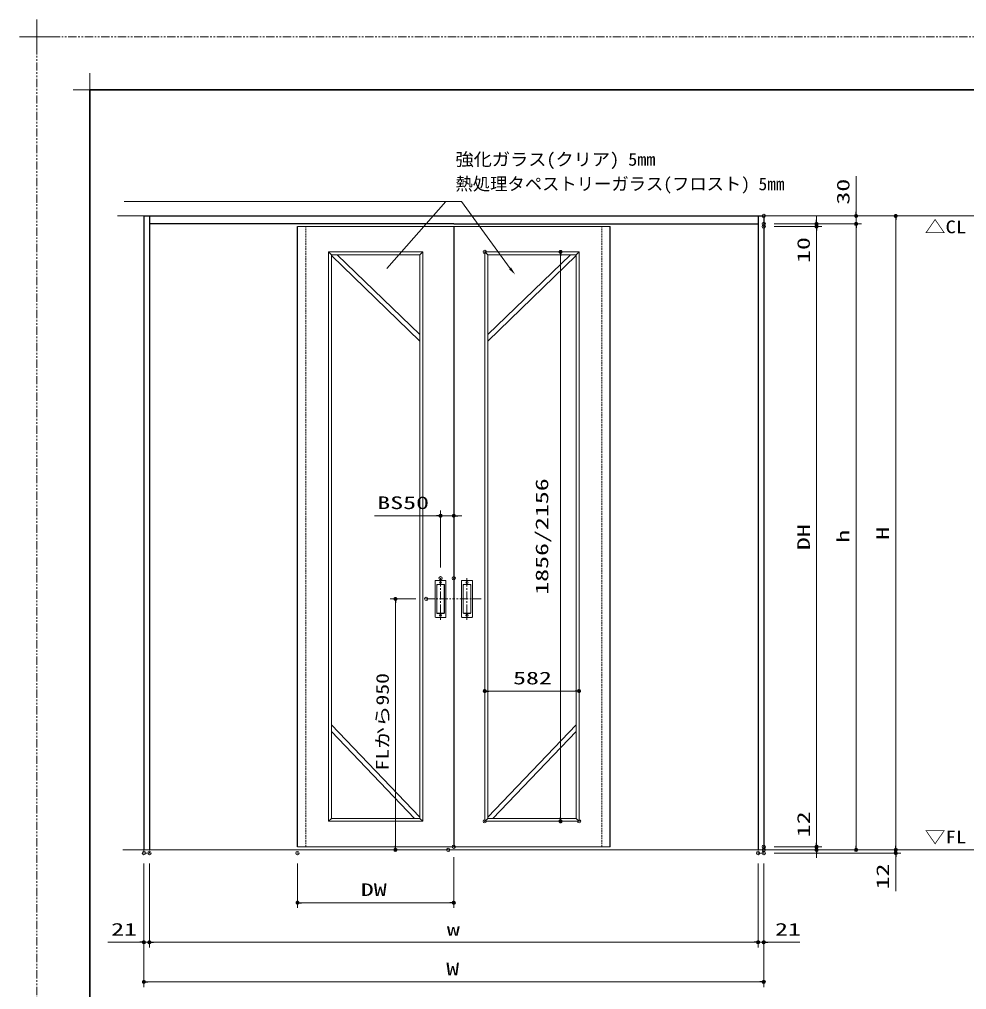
# Model space of a CAD drawing. Units: millimetres, scale not verified. Extents: x -1306 to 1306, y -607 to 607.
# Drawn here: x -1306 to -589, y -127 to 607 of the extents above; entities that cross this region are included whole.
import ezdxf
from ezdxf.enums import TextEntityAlignment as Align

# ---------------------------------------------------------------- set-up
doc = ezdxf.new("R2010")
doc.units = ezdxf.units.MM
doc.header["$LTSCALE"] = 5
doc.header["$PDMODE"] = 32
doc.header["$PDSIZE"] = 2.5
for name, pattern in [('USER1', [2.5, 1.25, -0.25, 0.25, -0.25, 0.25, -0.25]), ('USER2', [0.375, 0.25, -0.125]), ('USER3', [2, 1.25, -0.25, 0.25, -0.25])]:
    doc.linetypes.add(name, pattern=pattern)
for name, color, linetype, lineweight in [('0-1_線(黄)', 2, 'Continuous', 15), ('0-3_陰線', 4, 'USER1', 9), ('0-B_点線(水)', 6, 'USER2', 9), ('0-C_中心線', 3, 'USER3', 9), ('0-D_線(白)', 7, 'Continuous', 30), ('1-0_線(水)', 4, 'Continuous', 9), ('1-1_寸法線', 3, 'Continuous', 13), ('1-4_DEFPOINTS', 7, 'Continuous', 5), ('1-5_0', 3, 'Continuous', 25), ('1-7_図面枠', 7, 'Continuous', 35), ('1-8_一般', 7, 'Continuous', 5)]:
    doc.layers.add(name, color=color, linetype=linetype, lineweight=lineweight)
doc.styles.add('ＭＳ ゴシック', font='')
doc.styles.get('ＭＳ ゴシック').set_extended_font_data('MS Gothic')

# ---------------------------------------------------------------- blocks, each defined once
blk = doc.blocks.new('_DOT')
at = {"layer": '1-5_0'}
blk.add_line((-2.5, 0), (-5, 0), dxfattribs=at)
for points in [[(0, 0), (-2.5, 0), (-2.48, 0.313)], [(0, 0), (-2.48, -0.313), (-2.5, 0)], [(0, 0), (-2.48, 0.313), (-2.421, 0.622)], [(0, 0), (-2.421, -0.622), (-2.48, -0.313)], [(0, 0), (-2.421, 0.622), (-2.324, 0.92)], [(0, 0), (-2.324, -0.92), (-2.421, -0.622)], [(0, 0), (-2.324, 0.92), (-2.191, 1.204)], [(0, 0), (-2.191, -1.204), (-2.324, -0.92)], [(0, 0), (-2.191, 1.204), (-2.023, 1.469)], [(0, 0), (-2.023, -1.469), (-2.191, -1.204)], [(0, 0), (-2.023, 1.469), (-1.822, 1.711)], [(0, 0), (-1.822, -1.711), (-2.023, -1.469)], [(0, 0), (-1.822, 1.711), (-1.594, 1.926)], [(0, 0), (-1.594, -1.926), (-1.822, -1.711)], [(0, 0), (-1.594, 1.926), (-1.34, 2.111)], [(0, 0), (-1.34, -2.111), (-1.594, -1.926)], [(0, 0), (-1.34, 2.111), (-1.064, 2.262)], [(0, 0), (-1.064, -2.262), (-1.34, -2.111)], [(0, 0), (-1.064, 2.262), (-0.773, 2.378)], [(0, 0), (-0.773, -2.378), (-1.064, -2.262)], [(0, 0), (-0.773, 2.378), (-0.468, 2.456)], [(0, 0), (-0.468, -2.456), (-0.773, -2.378)], [(0, 0), (-0.468, 2.456), (-0.157, 2.495)], [(0, 0), (-0.157, -2.495), (-0.468, -2.456)], [(0, 0), (-0.157, 2.495), (0.157, 2.495)], [(0, 0), (0.157, -2.495), (-0.157, -2.495)], [(0, 0), (0.157, 2.495), (0.468, 2.456)], [(0, 0), (0.468, 2.456), (0.773, 2.378)], [(0, 0), (0.773, 2.378), (1.064, 2.262)], [(0, 0), (1.064, 2.262), (1.34, 2.111)], [(0, 0), (1.34, 2.111), (1.594, 1.926)], [(0, 0), (1.594, 1.926), (1.822, 1.711)], [(0, 0), (1.822, 1.711), (2.023, 1.469)], [(0, 0), (2.023, 1.469), (2.191, 1.204)], [(0, 0), (2.191, 1.204), (2.324, 0.92)], [(0, 0), (2.324, 0.92), (2.421, 0.622)], [(0, 0), (2.421, 0.622), (2.48, 0.313)], [(0, 0), (2.48, 0.313), (2.5, 0)], [(0, 0), (0.468, -2.456), (0.157, -2.495)], [(0, 0), (0.773, -2.378), (0.468, -2.456)], [(0, 0), (1.064, -2.262), (0.773, -2.378)], [(0, 0), (1.34, -2.111), (1.064, -2.262)], [(0, 0), (1.594, -1.926), (1.34, -2.111)], [(0, 0), (1.822, -1.711), (1.594, -1.926)], [(0, 0), (2.023, -1.469), (1.822, -1.711)], [(0, 0), (2.191, -1.204), (2.023, -1.469)], [(0, 0), (2.324, -0.92), (2.191, -1.204)], [(0, 0), (2.421, -0.622), (2.324, -0.92)], [(0, 0), (2.48, -0.313), (2.421, -0.622)], [(0, 0), (2.5, 0), (2.48, -0.313)]]:
    blk.add_solid(points, dxfattribs=at)
blk = doc.blocks.new('グループ-13-1')
at = {"layer": '1-8_一般'}
for p, q in [((62041.6, -14029.5), (62041.6, -13365.5)), ((61709.6, -13697.5), (62373.6, -13697.5))]:
    blk.add_line(p, q, dxfattribs=at)

msp = doc.modelspace()

# ---------------------------------------------------------------- linework, layer by layer
at = {"layer": '0-1_線(黄)'}
for p, q in [((-1231.959, 458.448), (-289.827, 458.448)), ((-1227.759, -21.552), (-289.827, -21.552))]:
    msp.add_line(p, q, dxfattribs=at)
at = {"layer": '0-3_陰線'}
for p in [(387.036, 594), (-1292.964, -594)]:
    msp.add_line(p, (-1292.964, 594), dxfattribs=at)
at = {"layer": '0-B_点線(水)', "color": 4}
for p, q in [((-1089.359, -19.152), (-1089.359, 450.448)), ((-864.959, -19.152), (-864.959, 450.448)), ((-1211.959, -21.552), (-1211.959, -23.952)), ((-1207.759, -23.952), (-1207.759, -21.552)), ((-746.559, -23.952), (-746.559, -21.552)), ((-742.359, -21.552), (-742.359, -23.952)), ((-1207.759, -23.952), (-1211.959, -23.952)), ((-746.559, -23.952), (-742.359, -23.952))]:
    msp.add_line(p, q, dxfattribs=at)
at = {"layer": '0-C_中心線'}
for p, q in [((-987.159, 184.159), (-987.159, 152.737)), ((-967.159, 184.159), (-967.159, 152.737)), ((-998.021, 168.448), (-976.297, 168.448)), ((-956.297, 168.448), (-978.021, 168.448))]:
    msp.add_line(p, q, dxfattribs=at)
at = {"layer": '0-D_線(白)'}
for p, q in [((-1211.959, 458.448), (-1211.959, -21.552)), ((-1211.959, 458.448), (-742.359, 458.448)), ((-1207.759, 458.448), (-1207.759, -21.552)), ((-746.559, 458.448), (-746.559, -21.552)), ((-742.359, 458.448), (-742.359, -21.552)), ((-977.159, 452.448), (-1207.759, 452.448)), ((-1095.559, -19.152), (-1095.559, 450.448)), ((-977.159, 452.448), (-746.559, 452.448)), ((-977.159, 450.448), (-977.159, -19.152)), ((-858.759, -19.152), (-858.759, 450.448))]:
    msp.add_line(p, q, dxfattribs=at)
at = {"layer": '1-0_線(水)'}
for p, q in [((-1095.559, 450.448), (-977.159, 450.448)), ((-977.159, 450.448), (-977.159, -19.152)), ((-858.759, 450.448), (-977.159, 450.448)), ((-1069.859, 428.433), (-1002.859, 363.612)), ((-1065.494, 429.048), (-1002.859, 368.612)), ((-888.823, 429.048), (-951.459, 368.612)), ((-884.459, 428.433), (-951.459, 363.612)), ((-1069.859, 73.055), (-1002.859, 3.278)), ((-1069.859, 68.01), (-1006.87, 2.248)), ((-884.459, 73.055), (-951.459, 3.278)), ((-884.459, 68.01), (-947.448, 2.248)), ((-977.159, -19.152), (-1095.559, -19.152)), ((-977.159, -19.152), (-858.759, -19.152))]:
    msp.add_line(p, q, dxfattribs=at)
at = {"layer": '1-1_寸法線'}
for p, q in [((-672.359, 461.448), (-672.359, 488.638)), ((-983.263, 469.358), (-1027.891, 418.616)), ((-734.359, 458.448), (-668.359, 458.448)), ((-734.359, 458.448), (-638.359, 458.448)), ((-702.359, 455.448), (-702.359, 458.448)), ((-672.359, 452.448), (-672.359, 458.448)), ((-734.359, 452.448), (-668.359, 452.448)), ((-734.359, 452.448), (-668.359, 452.448)), ((-734.359, 452.448), (-698.359, 452.448)), ((-734.359, 450.448), (-698.359, 450.448)), ((-734.359, 450.448), (-698.359, 450.448)), ((-702.359, 452.448), (-702.359, 450.448)), ((-672.359, 449.448), (-672.359, 446.448)), ((-672.359, 449.448), (-672.359, -18.552)), ((-642.359, 455.448), (-642.359, -18.552)), ((-702.359, 447.448), (-702.359, -16.152)), ((-702.359, 447.448), (-702.359, 421.686)), ((-1069.859, 429.048), (-1072.059, 431.248)), ((-1002.859, 429.048), (-1000.659, 431.248)), ((-951.459, 429.048), (-953.659, 431.248)), ((-945.659, 431.248), (-892.285, 431.248)), ((-896.285, 428.248), (-896.285, 3.048)), ((-884.459, 429.048), (-882.259, 431.248)), ((-987.159, 192.159), (-987.159, 235.448)), ((-977.159, 192.159), (-977.159, 235.448)), ((-990.159, 231.448), (-1037.197, 231.448)), ((-977.159, 231.448), (-987.159, 231.448)), ((-974.159, 231.448), (-971.159, 231.448)), ((-991.259, 182.048), (-991.259, 154.848)), ((-983.459, 182.448), (-990.859, 182.448)), ((-990.059, 179.048), (-990.059, 157.848)), ((-989.959, 178.948), (-989.959, 157.948)), ((-984.659, 179.448), (-989.659, 179.448)), ((-984.759, 179.348), (-989.559, 179.348)), ((-984.359, 157.948), (-984.359, 178.948)), ((-984.259, 157.848), (-984.259, 179.048)), ((-983.059, 154.848), (-983.059, 182.048)), ((-971.259, 154.848), (-971.259, 182.048)), ((-970.859, 182.448), (-963.459, 182.448)), ((-970.059, 157.848), (-970.059, 179.048)), ((-969.959, 157.948), (-969.959, 178.948)), ((-969.659, 179.448), (-964.659, 179.448)), ((-969.559, 179.348), (-964.759, 179.348)), ((-964.359, 178.948), (-964.359, 157.948)), ((-964.259, 179.048), (-964.259, 157.848)), ((-963.059, 182.048), (-963.059, 154.848)), ((-1006.021, 168.448), (-1025.359, 168.448)), ((-1021.359, 165.448), (-1021.359, -18.552)), ((-990.859, 154.448), (-983.459, 154.448)), ((-989.659, 157.448), (-984.659, 157.448)), ((-989.559, 157.548), (-984.759, 157.548)), ((-963.459, 154.448), (-970.859, 154.448)), ((-964.659, 157.448), (-969.659, 157.448)), ((-964.759, 157.548), (-969.559, 157.548)), ((-953.659, 8.048), (-953.659, 102.712)), ((-885.259, 98.712), (-950.659, 98.712)), ((-882.259, 8.048), (-882.259, 102.712)), ((-702.359, -16.152), (-702.359, 9.61)), ((-1069.859, 2.248), (-1072.059, 0.048)), ((-945.659, 0.048), (-892.285, 0.048)), ((-884.459, 2.248), (-882.259, 0.048)), ((-989.359, -21.552), (-1025.359, -21.552)), ((-734.359, -19.152), (-698.359, -19.152)), ((-734.359, -19.152), (-698.359, -19.152)), ((-734.359, -21.552), (-668.359, -21.552)), ((-734.359, -21.552), (-638.359, -21.552)), ((-734.359, -21.552), (-638.359, -21.552)), ((-734.359, -21.552), (-698.359, -21.552)), ((-702.359, -21.552), (-702.359, -19.152)), ((-642.359, -18.552), (-642.359, -15.552)), ((-642.359, -21.552), (-642.359, -23.952)), ((-977.159, -27.152), (-977.159, -65.552)), ((-734.359, -23.952), (-638.359, -23.952)), ((-702.359, -24.552), (-702.359, -27.552)), ((-642.359, -26.952), (-642.359, -52.714)), ((-1211.959, -31.952), (-1211.959, -125.552)), ((-1211.959, -31.952), (-1211.959, -95.552)), ((-1207.759, -31.952), (-1207.759, -95.552)), ((-1207.759, -31.952), (-1207.759, -95.552)), ((-1095.559, -31.952), (-1095.559, -65.552)), ((-746.559, -31.952), (-746.559, -95.552)), ((-746.559, -31.952), (-746.559, -95.552)), ((-742.359, -31.952), (-742.359, -125.552)), ((-742.359, -31.952), (-742.359, -95.552)), ((-1092.559, -61.552), (-980.159, -61.552)), ((-1214.959, -91.552), (-1239.292, -91.552)), ((-1207.759, -91.552), (-1211.959, -91.552)), ((-1204.759, -91.552), (-749.559, -91.552)), ((-1204.759, -91.552), (-1201.759, -91.552)), ((-749.559, -91.552), (-752.559, -91.552)), ((-746.559, -91.552), (-742.359, -91.552)), ((-739.359, -91.552), (-715.025, -91.552)), ((-1208.959, -121.552), (-745.359, -121.552))]:
    msp.add_line(p, q, dxfattribs=at)
for points in [[(-1226.826, 469.358), (-971.263, 469.358), (-934.502, 418.711)], [(-1002.859, 2.248), (-1000.659, 0.048), (-1000.609, 0.048)], [(-951.459, 2.248), (-953.659, 0.048), (-953.609, 0.048)]]:
    msp.add_lwpolyline(points, dxfattribs=at)
for points in [[(-1000.659, 431.248), (-1000.659, 0.048), (-1072.059, 0.048), (-1072.059, 431.248)], [(-1002.859, 429.048), (-1069.859, 429.048), (-1069.859, 2.248), (-1002.859, 2.248)], [(-953.659, 431.248), (-953.659, 0.048), (-882.259, 0.048), (-882.259, 431.248)], [(-951.459, 429.048), (-884.459, 429.048), (-884.459, 2.248), (-951.459, 2.248)]]:
    msp.add_lwpolyline(points, close=True, dxfattribs=at)
for centre in [(-987.159, 180.848), (-967.159, 180.848), (-987.159, 156.048), (-967.159, 156.048)]:
    msp.add_circle(centre, 0.8, dxfattribs=at)
for centre, start, end in [((-990.859, 182.048), 90, 180), ((-989.659, 179.048), 90, 180), ((-989.559, 178.948), 90, 180), ((-984.759, 178.948), 0, 90), ((-984.659, 179.048), 0, 90), ((-983.459, 182.048), 0, 90), ((-970.859, 182.048), 90, 180), ((-969.659, 179.048), 90, 180), ((-969.559, 178.948), 90, 180), ((-964.759, 178.948), 0, 90), ((-964.659, 179.048), 0, 90), ((-963.459, 182.048), 0, 90), ((-990.859, 154.848), 180, 270), ((-989.659, 157.848), 180, 270), ((-989.559, 157.948), 180, 270), ((-984.759, 157.948), 270, 0), ((-984.659, 157.848), 270, 0), ((-983.459, 154.848), 270, 0), ((-970.859, 154.848), 180, 270), ((-969.659, 157.848), 180, 270), ((-969.559, 157.948), 180, 270), ((-964.759, 157.948), 270, 0), ((-964.659, 157.848), 270, 0), ((-963.459, 154.848), 270, 0)]:
    msp.add_arc(centre, 0.4, start, end, dxfattribs=at)
msp.add_solid([(-930.632, 414.126), (-935.299, 418.039), (-933.706, 419.383)], dxfattribs=at)
at = {"layer": '1-4_DEFPOINTS'}
for p, q in [((-1252.964, 541.55), (-1252.964, 566.45)), ((-1265.414, 554), (-1240.514, 554))]:
    msp.add_line(p, q, dxfattribs=at)
for p in [(-742.359, 458.448), (-742.359, 452.448), (-742.359, 450.448), (-702.359, 452.448), (-672.359, 452.448), (-953.659, 431.248), (-987.159, 231.448), (-987.159, 184.159), (-977.159, 184.159), (-998.021, 168.448), (-953.659, 98.712), (-953.659, 0.048), (-953.659, 0.048), (-896.285, 0.048), (-882.259, 0.048), (-1021.359, -21.552), (-981.359, -21.552), (-977.159, -19.152), (-742.359, -19.152), (-742.359, -21.552), (-702.359, -19.152), (-702.359, -21.552), (-672.359, -21.552), (-642.359, -21.552), (-1211.959, -23.952), (-1207.759, -23.952), (-1095.559, -23.952), (-746.559, -23.952), (-742.359, -23.952), (-742.359, -23.952), (-642.359, -23.952), (-977.159, -61.552), (-1211.959, -91.552), (-746.559, -91.552), (-742.359, -91.552), (-742.359, -121.552)]:
    msp.add_point(p, dxfattribs=at)
at = {"layer": '1-7_図面枠'}
msp.add_lwpolyline([(-1252.964, -554), (347.036, -554), (347.036, 554), (-1252.964, 554)], close=True, dxfattribs=at)

# ---------------------------------------------------------------- block references
at = {"layer": '0-3_陰線', "xscale": 0.04, "yscale": 0.04}
msp.add_blockref('グループ-13-1', (-3774.629, 1141.9), dxfattribs=at)
at = {"layer": '1-1_寸法線', "xscale": 0.6, "yscale": 0.6}
for p, rotation in [((-672.359, 458.448), 270), ((-642.359, 458.448), 90), ((-702.359, 452.448), 270), ((-702.359, 450.448), 90), ((-702.359, 450.448), 90), ((-672.359, 452.448), 90), ((-672.359, 452.448), 90), ((-896.285, 431.248), 90), ((-977.159, 231.448), 180), ((-1021.359, 168.448), 90), ((-953.659, 98.712), 180), ((-896.285, 0.048), 270), ((-1021.359, -21.552), 270), ((-702.359, -19.152), 270), ((-702.359, -19.152), 270), ((-702.359, -21.552), 90), ((-672.359, -21.552), 270), ((-642.359, -21.552), 270), ((-642.359, -21.552), 270), ((-642.359, -23.952), 90), ((-1095.559, -61.552), 180), ((-1207.759, -91.552), 180), ((-1207.759, -91.552), 180), ((-742.359, -91.552), 180), ((-1211.959, -121.552), 180)]:
    msp.add_blockref('_DOT', p, dxfattribs=dict(at, rotation=rotation))
for p in [(-987.159, 231.448), (-882.259, 98.712), (-977.159, -61.552), (-1211.959, -91.552), (-746.559, -91.552), (-746.559, -91.552), (-742.359, -121.552)]:
    msp.add_blockref('_DOT', p, dxfattribs=at)

# ---------------------------------------------------------------- texts
at = {"layer": '0-1_線(黄)', "style": 'ＭＳ ゴシック', "width": 1.2}
for s, p in [('△CL', (-620.376, 442.496)), ('▽FL', (-620.376, -19.449))]:
    msp.add_text(s, height=9.621, dxfattribs=at).set_placement(p, align=Align.BOTTOM_LEFT)
at = {"layer": '1-1_寸法線', "style": 'ＭＳ ゴシック'}
for s, height, width, p in [('強化ガラス(クリア) 5mm', 9.621, 1.05, (-975.863, 493.608)), ('BS50', 9.604, 1.5, (-1035.102, 233.597)), ('582', 9.604, 1.5, (-932.244, 100.861)), ('DW', 9.604, 1.5, (-1047.549, -59.403)), ('21', 9.604, 1.5, (-1236.721, -89.403)), ('w', 9.604, 1.5, (-982.397, -89.403)), ('21', 9.604, 1.5, (-733.787, -89.403)), ('W', 9.604, 1.5, (-982.873, -119.403))]:
    msp.add_text(s, height=height, dxfattribs=dict(at, width=width)).set_placement(p, align=Align.BOTTOM_LEFT)
msp.add_text('熱処理タペストリーガラス(フロスト) 5mm', height=9.621, dxfattribs=at).set_placement((-975.863, 475.036), align=Align.BOTTOM_LEFT)
for s, height, width, p in [('30', 9.604, 1.5, (-674.508, 467.019)), ('10', 9.604, 1.5, (-704.508, 422.829)), ('1856/2156', 9.604, 1.5, (-902.72, 171.6)), ('DH', 9.604, 1.5, (-704.508, 205.41)), ('H', 9.604, 1.5, (-644.508, 213.21)), ('h', 9.604, 1.5, (-674.508, 210.924)), ('FLから950', 9.621, 1.25, (-1023.508, 38.591)), ('12', 9.604, 1.5, (-704.508, -12.009)), ('12', 9.604, 1.5, (-644.508, -51.571))]:
    msp.add_text(s, height=height, rotation=90, dxfattribs=dict(at, width=width)).set_placement(p, align=Align.BOTTOM_LEFT)

doc.saveas('drawing.dxf')
